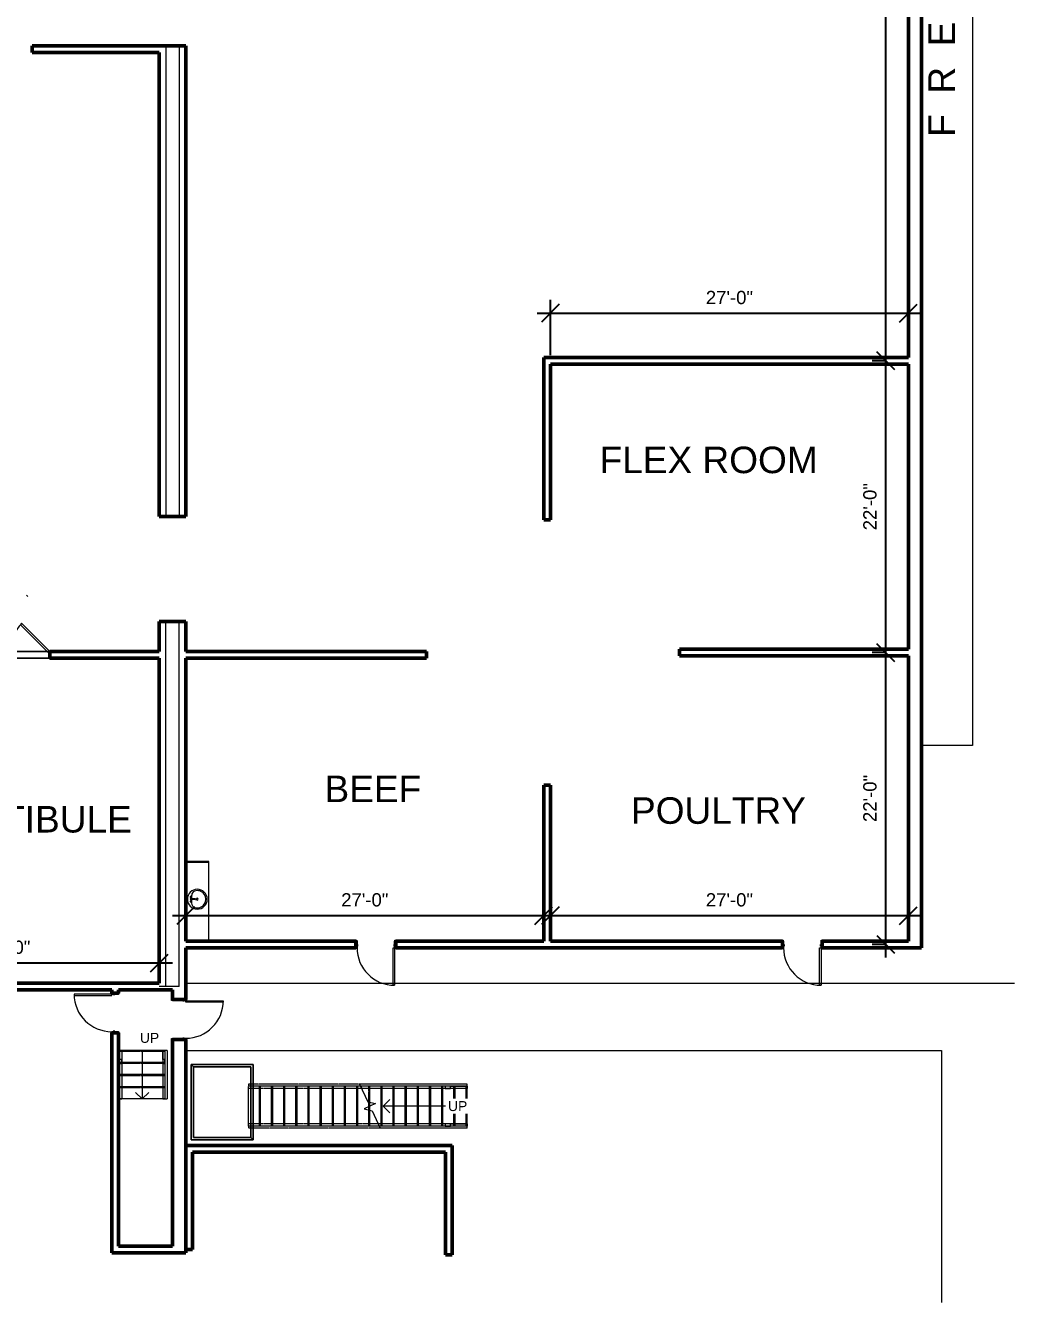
# Model space of a CAD drawing. Header units: inches. Extents: x 1913 to 17425, y -6710 to 1064.
# Drawn here: x 16530 to 17425, y -6682 to -5527 of the extents above; entities that cross this region are included whole.
import ezdxf

# ---------------------------------------------------------------- set-up
doc = ezdxf.new("R2010")
doc.units = ezdxf.units.IN
doc.header["$MEASUREMENT"] = 0
doc.linetypes.add('Overhead 1_16_', pattern=[0.101562, 0.0625, -0.039062])
for name, color, linetype, lineweight in [('A-ANNO-DIMS', 211, 'Continuous', 9), ('A-DETL-MBND', 5, 'Continuous', 9), ('A-DOOR', 31, 'Continuous', 13), ('A-DOOR-FRAM', 31, 'Continuous', 20), ('A-FLOR-HRAL', 11, 'Continuous', 9), ('A-WALL', 113, 'Continuous', 13), ('G-ANNO-TEXT', 231, 'Continuous', 9), ('P-SANR-FIXT', 6, 'Continuous', 9), ('Q-CASE', 31, 'Continuous', 9), ('S-STRS', 31, 'Continuous', 9), ('S-STRS-ANNO', 31, 'Continuous', 9), ('S-STRS-IDEN', 31, 'Continuous', 9), ('S-STRS-MBND', 31, 'Overhead 1_16_', 9)]:
    doc.layers.add(name, color=color, linetype=linetype, lineweight=lineweight)
doc.styles.add('Arial', font='arial.ttf', dxfattribs={"height": 12})
doc.styles.add('Arial_2', font='arial.ttf', dxfattribs={"height": 32})
doc.dimstyles.new('Linear_-_3_32__Arial', dxfattribs={"dimscale": 12, "dimtxt": 12.243113, "dimasz": 1.333333, "dimexe": 1, "dimexo": 0.666667, "dimgap": 0.666667, "dimtad": 1, "dimdec": 5, "dimrnd": 0.03125, "dimzin": 1, "dimdsep": 46, "dimlunit": 4, "dimtxsty": 'Arial', "dimblk1": 'OBLIQUE', "dimblk2": 'OBLIQUE', "dimsah": 1, "dimcen": 0.09, "dimdle": 1, "dimazin": 0, "dimtfac": 1, "dimtdec": 4, "dimtix": 1, "dimtmove": 0, "dimatfit": 3, "dimfxl": 1, "dimtvp": 1, "dimtfill": 1, "dimfrac": 2, "dimtolj": 1, "dimtzin": 0, "dimarcsym": 2})

# ---------------------------------------------------------------- blocks, each defined once
blk = doc.blocks.new('Top Rail Type - Top Rail_Internal_-385713-Level 2')
at = {"layer": 'A-FLOR-HRAL'}
for p, q in [((3879.7, -193.1), (3874.9, -193.1)), ((3874.9, -193.1), (3874.9, -195.1)), ((3874.9, -195.1), (3879.7, -195.1)), ((3879.7, -195.1), (3879.7, -193.1)), ((3879.7, -193.1), (3894.8, -193.1)), ((3894.8, -195.1), (3879.7, -195.1)), ((3894.8, -193.1), (3894.8, -193.1)), ((3894.8, -193.1), (3894.8, -195.1)), ((3894.8, -195.1), (3894.8, -195.1))]:
    blk.add_line(p, q, dxfattribs=at)
blk = doc.blocks.new('Top Rail Type - Top Rail_Internal_-V8-Level 2')
at = {"layer": 'A-FLOR-HRAL', "linetype": 'Overhead 1_16_'}
for p, q in [((3696.8, -195.1), (3696.8, -193.1)), ((3798.4, -193.1), (3696.8, -193.1)), ((3799.3, -195.1), (3696.8, -195.1))]:
    blk.add_line(p, q, dxfattribs=at)
at = {"layer": 'A-FLOR-HRAL'}
for p, q in [((3798.4, -193.1), (3799.3, -195.1)), ((3894.8, -193.1), (3798.4, -193.1)), ((3894.8, -195.1), (3799.3, -195.1)), ((3894.8, -195.1), (3894.8, -193.1))]:
    blk.add_line(p, q, dxfattribs=at)
blk = doc.blocks.new('Top Rail Type - Top Rail_Internal_-385724-Level 2')
at = {"layer": 'A-FLOR-HRAL'}
for p, q in [((3879.7, -227.1), (3874.9, -227.1)), ((3874.9, -227.1), (3874.9, -229.1)), ((3874.9, -229.1), (3879.7, -229.1)), ((3879.7, -229.1), (3879.7, -227.1)), ((3879.7, -227.1), (3894.8, -227.1)), ((3894.8, -229.1), (3879.7, -229.1)), ((3894.8, -227.1), (3894.8, -227.1)), ((3894.8, -227.1), (3894.8, -229.1)), ((3894.8, -229.1), (3894.8, -229.1))]:
    blk.add_line(p, q, dxfattribs=at)
blk = doc.blocks.new('Top Rail Type - Top Rail_Internal_-V9-Level 2')
at = {"layer": 'A-FLOR-HRAL', "linetype": 'Overhead 1_16_'}
for p, q in [((3696.8, -229.1), (3696.8, -227.1)), ((3814.3, -227.1), (3696.8, -227.1)), ((3815.2, -229.1), (3696.8, -229.1))]:
    blk.add_line(p, q, dxfattribs=at)
at = {"layer": 'A-FLOR-HRAL'}
for p, q in [((3814.3, -227.1), (3815.2, -229.1)), ((3894.8, -227.1), (3814.3, -227.1)), ((3894.8, -229.1), (3815.2, -229.1)), ((3894.8, -229.1), (3894.8, -227.1))]:
    blk.add_line(p, q, dxfattribs=at)
blk = doc.blocks.new('Top Rail Type - Top Rail_Internal_-385777-Level 2')
at = {"layer": 'A-FLOR-HRAL'}
for p, q in [((3580.1, -160.6), (3580.1, -160.6)), ((3580.1, -160.6), (3582.1, -160.6)), ((3580.1, -168.8), (3580.1, -160.6)), ((3582.1, -160.6), (3582.1, -160.6)), ((3582.1, -160.6), (3582.1, -168.8)), ((3582.1, -168.8), (3580.1, -168.8)), ((3580.1, -168.8), (3580.1, -172.6)), ((3580.1, -172.6), (3582.1, -172.6)), ((3582.1, -172.6), (3582.1, -168.8))]:
    blk.add_line(p, q, dxfattribs=at)
blk = doc.blocks.new('Top Rail Type - Top Rail_Internal_-V10-Level 2')
at = {"layer": 'A-FLOR-HRAL'}
for p, q in [((3582.1, -160.6), (3580.1, -160.6)), ((3580.1, -160.6), (3580.1, -204.6)), ((3582.1, -160.6), (3582.1, -204.6)), ((3582.1, -204.6), (3580.1, -204.6))]:
    blk.add_line(p, q, dxfattribs=at)
blk = doc.blocks.new('Top Rail Type - Top Rail_Internal_-385788-Level 2')
at = {"layer": 'A-FLOR-HRAL'}
for p, q in [((3619.2, -160.6), (3619.2, -160.6)), ((3619.2, -160.6), (3621.2, -160.6)), ((3619.2, -168.8), (3619.2, -160.6)), ((3621.2, -160.6), (3621.2, -160.6)), ((3621.2, -160.6), (3621.2, -168.8)), ((3621.2, -168.8), (3619.2, -168.8)), ((3619.2, -168.8), (3619.2, -172.6)), ((3619.2, -172.6), (3621.2, -172.6)), ((3621.2, -172.6), (3621.2, -168.8))]:
    blk.add_line(p, q, dxfattribs=at)
blk = doc.blocks.new('Top Rail Type - Top Rail_Internal_-V11-Level 2')
at = {"layer": 'A-FLOR-HRAL'}
for p, q in [((3621.2, -160.6), (3619.2, -160.6)), ((3619.2, -160.6), (3619.2, -204.6)), ((3621.2, -160.6), (3621.2, -204.6)), ((3621.2, -204.6), (3619.2, -204.6))]:
    blk.add_line(p, q, dxfattribs=at)
blk = doc.blocks.new('Door-Interior-Single-1_Panel-Wood - 34_ x 80_-379553-Level 2')
at = {"layer": 'A-DOOR', "lineweight": 20}
for p, q in [((17, 36.9), (15.6, 36.9)), ((15.6, 36.9), (15.6, 2.9)), ((17, 2.9), (17, 36.9)), ((15.6, 2.9), (17, 2.9))]:
    blk.add_line(p, q, dxfattribs=at)
at = {"layer": 'A-DOOR', "lineweight": 9}
for p, q in [((-17.3, 3.6), (-19.8, 3.6)), ((-19.8, 3.6), (-19.8, 2.9)), ((-19.8, 2.9), (-17.3, 2.9)), ((-17.3, 2.9), (-17.3, 3.6)), ((19.7, 3.6), (17.2, 3.6)), ((17.2, 3.6), (17.2, 2.9)), ((17.2, 2.9), (19.7, 2.9)), ((19.7, 2.9), (19.7, 3.6)), ((-17.3, -3.1), (-19.8, -3.1)), ((-19.8, -3.1), (-19.8, -3.9)), ((-19.8, -3.9), (-17.3, -3.9)), ((-17.3, -3.9), (-17.3, -3.1)), ((19.7, -3.1), (17.2, -3.1)), ((17.2, -3.1), (17.2, -3.9)), ((17.2, -3.9), (19.7, -3.9)), ((19.7, -3.9), (19.7, -3.1))]:
    blk.add_line(p, q, dxfattribs=at)
blk.add_arc((17, 2.9), 34, 90, 180, dxfattribs=at)
at = {"layer": 'A-DOOR-FRAM'}
for p, q in [((-17, 2.9), (-18, 2.9)), ((-18, 2.9), (-18, -3.1)), ((-17, 1.5), (-17, 2.9)), ((-16.5, 1.5), (-17, 1.5)), ((-17, -3.1), (-17, 0.1)), ((-17, 0.1), (-16.5, 0.1)), ((-16.5, 0.1), (-16.5, 1.5)), ((17, 1.5), (16.5, 1.5)), ((16.5, 1.5), (16.5, 0.1)), ((16.5, 0.1), (17, 0.1)), ((17, 2.9), (17, 1.5)), ((18, 2.9), (17, 2.9)), ((17, 0.1), (17, -3.1)), ((18, -3.1), (18, 2.9)), ((-18, -3.1), (-17, -3.1)), ((17, -3.1), (18, -3.1))]:
    blk.add_line(p, q, dxfattribs=at)
blk = doc.blocks.new('Top Rail Type - Top Rail_Internal_-385850-Level 2')
at = {"layer": 'A-FLOR-HRAL'}
for p, q in [((3645.1, -241.4), (3645.1, -173.4)), ((3645.1, -173.4), (3645.1, -173.4)), ((3645.1, -173.4), (3645.1, -241.4)), ((3645.1, -173.4), (3701.1, -173.4)), ((3701.1, -173.4), (3645.1, -173.4)), ((3647.1, -175.4), (3647.1, -239.4)), ((3647.1, -175.4), (3647.1, -175.4)), ((3647.1, -175.4), (3647.1, -239.4)), ((3699.1, -175.4), (3647.1, -175.4)), ((3699.1, -175.4), (3647.1, -175.4)), ((3699.1, -175.4), (3699.1, -175.4)), ((3699.1, -239.4), (3699.1, -175.4)), ((3699.1, -239.4), (3699.1, -175.4)), ((3701.1, -173.4), (3701.1, -173.4)), ((3701.1, -173.4), (3701.1, -241.4)), ((3701.1, -241.4), (3701.1, -173.4)), ((3701.1, -241.4), (3645.1, -241.4)), ((3645.1, -241.4), (3645.1, -241.4)), ((3645.1, -241.4), (3701.1, -241.4)), ((3647.1, -239.4), (3699.1, -239.4)), ((3647.1, -239.4), (3647.1, -239.4)), ((3647.1, -239.4), (3699.1, -239.4)), ((3701.1, -241.4), (3699.1, -239.4)), ((3699.1, -239.4), (3699.1, -239.4)), ((3699.1, -239.4), (3701.1, -241.4)), ((3701.1, -241.4), (3699.1, -239.4)), ((3699.1, -239.4), (3699.1, -239.4)), ((3699.1, -239.4), (3701.1, -241.4)), ((3701.1, -241.4), (3701.1, -241.4)), ((3701.1, -241.4), (3701.1, -241.4))]:
    blk.add_line(p, q, dxfattribs=at)
blk = doc.blocks.new('Top Rail Type - Top Rail_Internal_-V12-Level 2')
at = {"layer": 'A-FLOR-HRAL'}
for p, q in [((3645.1, -173.4), (3647.1, -175.4)), ((3645.1, -173.4), (3647.1, -175.4)), ((3645.1, -173.4), (3701.1, -173.4)), ((3645.1, -241.4), (3645.1, -173.4)), ((3647.1, -175.4), (3699.1, -175.4)), ((3647.1, -239.4), (3647.1, -175.4)), ((3699.1, -175.4), (3699.1, -239.4)), ((3701.1, -173.4), (3701.1, -241.4)), ((3701.1, -241.4), (3645.1, -241.4)), ((3699.1, -239.4), (3647.1, -239.4))]:
    blk.add_line(p, q, dxfattribs=at)
blk = doc.blocks.new('Door-Interior-Single-1_Panel-Wood - 34_ x 80_-380071-Level 2')
at = {"layer": 'A-DOOR', "lineweight": 9}
for p, q in [((-19.75, 6.875), (-17.25, 6.875)), ((-19.75, 6.125), (-19.75, 6.875)), ((-17.25, 6.125), (-19.75, 6.125)), ((-17.25, 6.875), (-17.25, 6.125)), ((17.25, 6.875), (19.75, 6.875)), ((17.25, 6.125), (17.25, 6.875)), ((19.75, 6.125), (17.25, 6.125)), ((19.75, 6.875), (19.75, 6.125)), ((-19.75, -5.875), (-17.25, -5.875)), ((-19.75, -6.625), (-19.75, -5.875)), ((-17.25, -6.625), (-19.75, -6.625)), ((-17.25, -5.875), (-17.25, -6.625)), ((17.25, -5.875), (19.75, -5.875)), ((17.25, -6.625), (17.25, -5.875)), ((19.75, -6.625), (17.25, -6.625)), ((19.75, -5.875), (19.75, -6.625))]:
    blk.add_line(p, q, dxfattribs=at)
at = {"layer": 'A-DOOR', "lineweight": 20}
for p, q in [((15.625, -5.875), (17, -5.875)), ((15.625, -39.875), (15.625, -5.875)), ((17, -5.875), (17, -39.875)), ((17, -39.875), (15.625, -39.875))]:
    blk.add_line(p, q, dxfattribs=at)
at = {"layer": 'A-DOOR', "lineweight": 9}
blk.add_arc((17, -5.875), 34, 180, 270, dxfattribs=at)
at = {"layer": 'A-DOOR-FRAM'}
for p, q in [((-18, 6.125), (-17, 6.125)), ((-18, -5.875), (-18, 6.125)), ((-17, 6.125), (-17, -3.125)), ((17, 6.125), (18, 6.125)), ((17, -3.125), (17, 6.125)), ((18, 6.125), (18, -5.875)), ((-17, -5.875), (-18, -5.875)), ((-17, -3.125), (-16.5, -3.125)), ((-17, -4.5), (-17, -5.875)), ((-16.5, -4.5), (-17, -4.5)), ((-16.5, -3.125), (-16.5, -4.5)), ((16.5, -3.125), (17, -3.125)), ((16.5, -4.5), (16.5, -3.125)), ((17, -4.5), (16.5, -4.5)), ((17, -5.875), (17, -4.5)), ((18, -5.875), (17, -5.875))]:
    blk.add_line(p, q, dxfattribs=at)
blk = doc.blocks.new('Door-Interior-Single-1_Panel-Wood - 34_ x 80_-379768-Level 2')
at = {"layer": 'A-DOOR', "lineweight": 9}
for p, q in [((-19.8, 3.9), (-17.3, 3.9)), ((-19.8, 3.1), (-19.8, 3.9)), ((-17.3, 3.1), (-19.8, 3.1)), ((-17.3, 3.9), (-17.3, 3.1)), ((17.2, 3.9), (19.7, 3.9)), ((17.2, 3.1), (17.2, 3.9)), ((19.7, 3.1), (17.2, 3.1)), ((19.7, 3.9), (19.7, 3.1)), ((-19.8, -2.9), (-17.3, -2.9)), ((-19.8, -3.6), (-19.8, -2.9)), ((-17.3, -3.6), (-19.8, -3.6)), ((-17.3, -2.9), (-17.3, -3.6)), ((17.2, -2.9), (19.7, -2.9)), ((17.2, -3.6), (17.2, -2.9)), ((19.7, -3.6), (17.2, -3.6)), ((19.7, -2.9), (19.7, -3.6))]:
    blk.add_line(p, q, dxfattribs=at)
at = {"layer": 'A-DOOR', "lineweight": 20}
for p, q in [((15.6, -2.9), (17, -2.9)), ((15.6, -36.9), (15.6, -2.9)), ((17, -2.9), (17, -36.9)), ((17, -36.9), (15.6, -36.9))]:
    blk.add_line(p, q, dxfattribs=at)
at = {"layer": 'A-DOOR', "lineweight": 9}
blk.add_arc((17, -2.9), 34, 180, 270, dxfattribs=at)
at = {"layer": 'A-DOOR-FRAM'}
for p, q in [((-18, 3.1), (-17, 3.1)), ((-18, -2.9), (-18, 3.1)), ((-17, 3.1), (-17, -0.1)), ((17, 3.1), (18, 3.1)), ((17, -0.1), (17, 3.1)), ((18, 3.1), (18, -2.9)), ((-17, -2.9), (-18, -2.9)), ((-17, -0.1), (-16.5, -0.1)), ((-17, -1.5), (-17, -2.9)), ((-16.5, -1.5), (-17, -1.5)), ((-16.5, -0.1), (-16.5, -1.5)), ((16.5, -0.1), (17, -0.1)), ((16.5, -1.5), (16.5, -0.1)), ((17, -1.5), (16.5, -1.5)), ((17, -2.9), (17, -1.5)), ((18, -2.9), (17, -2.9))]:
    blk.add_line(p, q, dxfattribs=at)
blk = doc.blocks.new('TR_Countertop_w_sink_4838 - 21_ Deep-383520-Level 2')
at = {"layer": 'Q-CASE'}
for p, q in [((28.1, 33), (-43.9, 33)), ((-43.9, 33), (-43.9, 12)), ((-43.2, 12.7), (-43.2, 33)), ((27.3, 12.7), (27.3, 33)), ((28.1, 12), (28.1, 33)), ((-43.9, 12.7), (28.1, 12.7)), ((-43.9, 12), (28.1, 12))]:
    blk.add_line(p, q, dxfattribs=at)
blk = doc.blocks.new('Sink-Round-Variable - 7_ Deep-383480-Level 2')
at = {"layer": 'P-SANR-FIXT'}
for p, q in [((3.4, 8.6), (0.3, 8.6)), ((3.4, 5.4), (3.4, 9.4)), ((4.2, 5.4), (4.2, 9.4)), ((4.2, 8.4), (7.4, 8.4))]:
    blk.add_line(p, q, dxfattribs=at)
for centre, radius, start, end in [((3.8, 3.4), 9, 90, 270), ((3.8, 3.4), 9, 270, 90), ((3.8, 3.4), 7.75, 161.8687, 20.0296), ((0.3, 4.6), 4, 90, 163.1077), ((1.8, 9.4), 0.5, 360, 180), ((1.8, 9.4), 0.5, 180, 0), ((3.8, 3.4), 0.875, 90, 270), ((3.8, 9.4), 0.375, 0, 180), ((3.8, 5.4), 0.375, 180, 360), ((3.8, 3.4), 0.875, 270, 90), ((5.8, 9.4), 0.5, 360, 180), ((5.8, 9.4), 0.5, 180, 360), ((7.4, 4.4), 4, 24.4314, 90)]:
    blk.add_arc(centre, radius, start, end, dxfattribs=at)
blk = doc.blocks.new('Double_8_lite_patio_door_5282 - 36x2_ x 80_ w_transom_-388733-Level 2')
at = {"layer": 'A-DOOR', "lineweight": 9}
h = blk.add_hatch(dxfattribs=at)
h.set_pattern_fill('FP_2', color=256, style=0, pattern_type=2)
h.set_pattern_definition([(45, (-3484.088, -197.312), (-8.012227, 8.012227), []), (135, (-3484.088, -197.312), (-8.012227, -8.012227), [])])
h.paths.add_polyline_path([(35, -3.8), (33, -3.8), (33, -3), (35, -3)], flags=0)
h.paths.add_polyline_path([(-39, -3.8), (-41, -3.8), (-41, -3), (-39, -3)], flags=0)
at = {"layer": 'A-DOOR'}
for p, q in [((13.1, 52.7), (11.8, 54)), ((-42.5, 4), (-39, 4)), ((-42.5, 3), (-42.5, 4)), ((-42.5, 4), (-42.5, 3)), ((-39, 4), (-42.5, 4)), ((-42.5, 4), (-42.5, 4)), ((-39, 3), (-42.5, 3)), ((-42.5, 3), (-39, 3)), ((-42.5, 3), (-42.5, 3)), ((-39, 4), (-39, 3)), ((-39, 3), (-39, 4)), ((-39, 4), (-39, 4)), ((-39, -3), (-39, 3)), ((-39, 3), (33, 3)), ((33, 3), (-39, 3)), ((-39, 3), (-39, -3)), ((-39, 3), (-39, 3)), ((-39, 3), (-39, 3)), ((33, 4), (36.5, 4)), ((33, 3), (33, 4)), ((33, 4), (33, 3)), ((36.5, 4), (33, 4)), ((33, 4), (33, 4)), ((33, 3), (33, -3)), ((33, -3), (33, 3)), ((33, 3), (33, 3)), ((36.5, 3), (33, 3)), ((33, 3), (36.5, 3)), ((33, 3), (33, 3)), ((36.5, 4), (36.5, 3)), ((36.5, 3), (36.5, 4)), ((36.5, 4), (36.5, 4)), ((36.5, 3), (36.5, 3)), ((-41, -3), (-39, -3)), ((-41, -3.8), (-41, -3)), ((-41, -3), (-41, -3.8)), ((-39, -3), (-41, -3)), ((-41, -3), (-41, -3)), ((-39, -3.8), (-41, -3.8)), ((-41, -3.8), (-39, -3.8)), ((-41, -3.8), (-41, -3.8)), ((33, -3), (-39, -3)), ((-39, -3), (33, -3)), ((-39, -3), (-39, -3)), ((-39, -3), (-39, -3.8)), ((-39, -3.8), (-39, -3)), ((-39, -3), (-39, -3)), ((-39, -3.8), (-39, -3.8)), ((33, -3), (33, -3)), ((33, -3), (35, -3)), ((33, -3.8), (33, -3)), ((33, -3), (33, -3)), ((33, -3), (33, -3.8)), ((35, -3), (33, -3)), ((35, -3.8), (33, -3.8)), ((33, -3.8), (35, -3.8)), ((33, -3.8), (33, -3.8)), ((35, -3), (35, -3.8)), ((35, -3), (35, -3)), ((35, -3.8), (35, -3)), ((35, -3.8), (35, -3.8))]:
    blk.add_line(p, q, dxfattribs=at)
at = {"layer": 'A-DOOR', "lineweight": 20}
for p, q in [((-39, 3), (-13.5, 28.5)), ((-12.3, 27.2), (-37.8, 1.8)), ((-13.5, 28.5), (-12.3, 27.2)), ((7.5, 28.5), (6.3, 27.2)), ((6.3, 27.2), (31.8, 1.8)), ((33, 3), (7.5, 28.5)), ((-37.8, 1.8), (-39, 3)), ((31.8, 1.8), (33, 3))]:
    blk.add_line(p, q, dxfattribs=at)
for centre, start, end in [((-39, 3), 0, 45), ((33, 3), 135, 180)]:
    blk.add_arc(centre, 36, start, end, dxfattribs=at)
at = {"layer": 'A-DOOR-FRAM'}
blk.add_line((36.5, -3), (33, -3), dxfattribs=at)
blk = doc.blocks.new('_Oblique')
at = {"color": 0, "linetype": 'ByBlock', "lineweight": -2}
blk.add_line((-0.5, -0.5), (0.5, 0.5), dxfattribs=at)
blk = doc.blocks.new('*D559')
at = {"layer": 'A-ANNO-DIMS', "color": 0, "lineweight": -2, "transparency": 16777216}
for p, q in [((16662.6, -6332.1), (17010.6, -6332.1)), ((16674.6, -6331.6), (16674.6, -6344.1)), ((16998.6, -6331.6), (16998.6, -6344.1))]:
    blk.add_line(p, q, dxfattribs=at)
at = {"layer": 'Defpoints', "color": 0, "lineweight": 0, "transparency": 16777216}
for p in [(16674.6, -6323.6), (16998.6, -6323.6), (16998.6, -6332.1)]:
    blk.add_point(p, dxfattribs=at)
at = {"layer": 'A-ANNO-DIMS', "color": 0, "lineweight": -2, "transparency": 16777216, "xscale": 16, "yscale": 16, "zscale": 16, "rotation": 180}
blk.add_blockref('_Oblique', (16674.6, -6332.1), dxfattribs=at)
at = {"layer": 'A-ANNO-DIMS', "color": 0, "lineweight": -2, "transparency": 16777216, "xscale": 16, "yscale": 16, "zscale": 16}
blk.add_blockref('_Oblique', (16998.6, -6332.1), dxfattribs=at)
at = {"layer": 'A-ANNO-DIMS', "color": 3, "lineweight": 0, "transparency": 16777216, "insert": (16836.6, -6318), "char_height": 12, "width": 77.979, "attachment_point": 5, "style": 'Arial'}
blk.add_mtext('\\A1;27\'-0"', dxfattribs=at)
blk = doc.blocks.new('*D560')
at = {"layer": 'A-ANNO-DIMS', "color": 0, "lineweight": -2, "transparency": 16777216}
for p, q in [((16992.6, -6332.1), (17340.6, -6332.1)), ((17004.6, -6331.6), (17004.6, -6344.1)), ((17328.6, -6331.6), (17328.6, -6344.1))]:
    blk.add_line(p, q, dxfattribs=at)
at = {"layer": 'Defpoints', "color": 0, "lineweight": 0, "transparency": 16777216}
for p in [(17004.6, -6323.6), (17328.6, -6323.6), (17328.6, -6332.1)]:
    blk.add_point(p, dxfattribs=at)
at = {"layer": 'A-ANNO-DIMS', "color": 0, "lineweight": -2, "transparency": 16777216, "xscale": 16, "yscale": 16, "zscale": 16, "rotation": 180}
blk.add_blockref('_Oblique', (17004.6, -6332.1), dxfattribs=at)
at = {"layer": 'A-ANNO-DIMS', "color": 0, "lineweight": -2, "transparency": 16777216, "xscale": 16, "yscale": 16, "zscale": 16}
blk.add_blockref('_Oblique', (17328.6, -6332.1), dxfattribs=at)
at = {"layer": 'A-ANNO-DIMS', "color": 3, "lineweight": 0, "transparency": 16777216, "insert": (17166.6, -6318), "char_height": 12, "width": 77.979, "attachment_point": 5, "style": 'Arial'}
blk.add_mtext('\\A1;27\'-0"', dxfattribs=at)
blk = doc.blocks.new('*D561')
at = {"layer": 'A-ANNO-DIMS', "color": 0, "lineweight": -2, "transparency": 16777216}
for p, q in [((17307.9, -6082.2), (17307.9, -6370.2)), ((17308.4, -6094.2), (17295.9, -6094.2)), ((17308.4, -6358.2), (17295.9, -6358.2))]:
    blk.add_line(p, q, dxfattribs=at)
at = {"layer": 'Defpoints', "color": 0, "lineweight": 0, "transparency": 16777216}
for p in [(17316.4, -6094.2), (17307.9, -6358.2), (17316.4, -6358.2)]:
    blk.add_point(p, dxfattribs=at)
at = {"layer": 'A-ANNO-DIMS', "color": 0, "lineweight": -2, "transparency": 16777216, "xscale": 16, "yscale": 16, "zscale": 16}
for p, rotation in [((17307.9, -6094.2), 90), ((17307.9, -6358.2), 270)]:
    blk.add_blockref('_Oblique', p, dxfattribs=dict(at, rotation=rotation))
at = {"layer": 'A-ANNO-DIMS', "color": 3, "lineweight": 0, "transparency": 16777216, "insert": (17293.8, -6226.2), "char_height": 12, "width": 77.979, "attachment_point": 5, "rotation": 90, "style": 'Arial'}
blk.add_mtext('\\A1;22\'-0"', dxfattribs=at)
blk = doc.blocks.new('*D563')
at = {"layer": 'A-ANNO-DIMS', "color": 0, "lineweight": -2, "transparency": 16777216}
for p, q in [((16374.6, -6365.3), (16374.6, -6387)), ((16362.6, -6375), (16662.6, -6375)), ((16650.6, -6374.6), (16650.6, -6387))]:
    blk.add_line(p, q, dxfattribs=at)
at = {"layer": 'Defpoints', "color": 0, "lineweight": 0, "transparency": 16777216}
for p in [(16374.6, -6357.3), (16650.6, -6366.6), (16650.6, -6375)]:
    blk.add_point(p, dxfattribs=at)
at = {"layer": 'A-ANNO-DIMS', "color": 0, "lineweight": -2, "transparency": 16777216, "xscale": 16, "yscale": 16, "zscale": 16, "rotation": 180}
blk.add_blockref('_Oblique', (16374.6, -6375), dxfattribs=at)
at = {"layer": 'A-ANNO-DIMS', "color": 0, "lineweight": -2, "transparency": 16777216, "xscale": 16, "yscale": 16, "zscale": 16}
blk.add_blockref('_Oblique', (16650.6, -6375), dxfattribs=at)
at = {"layer": 'A-ANNO-DIMS', "color": 3, "lineweight": 0, "transparency": 16777216, "insert": (16512.6, -6360.9), "char_height": 12, "width": 77.979, "attachment_point": 5, "style": 'Arial'}
blk.add_mtext('\\A1;23\'-0"', dxfattribs=at)
blk = doc.blocks.new('*D564')
at = {"layer": 'A-ANNO-DIMS', "color": 0, "lineweight": -2, "transparency": 16777216}
for p, q in [((17307.9, -5002.2), (17307.9, -5842.2)), ((17308.4, -5014.2), (17295.9, -5014.2)), ((17308.4, -5830.2), (17295.9, -5830.2))]:
    blk.add_line(p, q, dxfattribs=at)
at = {"layer": 'Defpoints', "color": 0, "lineweight": 0, "transparency": 16777216}
for p in [(17316.4, -5014.2), (17307.9, -5830.2), (17316.4, -5830.2)]:
    blk.add_point(p, dxfattribs=at)
at = {"layer": 'A-ANNO-DIMS', "color": 0, "lineweight": -2, "transparency": 16777216, "xscale": 16, "yscale": 16, "zscale": 16}
for p, rotation in [((17307.9, -5014.2), 90), ((17307.9, -5830.2), 270)]:
    blk.add_blockref('_Oblique', p, dxfattribs=dict(at, rotation=rotation))
at = {"layer": 'A-ANNO-DIMS', "color": 3, "lineweight": 0, "transparency": 16777216, "insert": (17293.8, -5422.2), "char_height": 12, "width": 77.979, "attachment_point": 5, "rotation": 90, "style": 'Arial'}
blk.add_mtext('\\A1;68\'-0"', dxfattribs=at)
blk = doc.blocks.new('*D568')
at = {"layer": 'A-ANNO-DIMS', "color": 0, "lineweight": -2, "transparency": 16777216}
for p, q in [((17307.9, -5818.2), (17307.9, -6106.2)), ((17308.4, -5830.2), (17295.9, -5830.2)), ((17308.4, -6094.2), (17295.9, -6094.2))]:
    blk.add_line(p, q, dxfattribs=at)
at = {"layer": 'Defpoints', "color": 0, "lineweight": 0, "transparency": 16777216}
for p in [(17316.4, -5830.2), (17307.9, -6094.2), (17316.4, -6094.2)]:
    blk.add_point(p, dxfattribs=at)
at = {"layer": 'A-ANNO-DIMS', "color": 0, "lineweight": -2, "transparency": 16777216, "xscale": 16, "yscale": 16, "zscale": 16}
for p, rotation in [((17307.9, -5830.2), 90), ((17307.9, -6094.2), 270)]:
    blk.add_blockref('_Oblique', p, dxfattribs=dict(at, rotation=rotation))
at = {"layer": 'A-ANNO-DIMS', "color": 3, "lineweight": 0, "transparency": 16777216, "insert": (17293.8, -5962.2), "char_height": 12, "width": 77.979, "attachment_point": 5, "rotation": 90, "style": 'Arial'}
blk.add_mtext('\\A1;22\'-0"', dxfattribs=at)
blk = doc.blocks.new('*D572')
at = {"layer": 'A-ANNO-DIMS', "color": 0, "lineweight": -2, "transparency": 16777216}
for p, q in [((17004.6, -5825.2), (17004.6, -5775.1)), ((16992.6, -5787.1), (17340.6, -5787.1)), ((17328.6, -5786.7), (17328.6, -5799.1))]:
    blk.add_line(p, q, dxfattribs=at)
at = {"layer": 'Defpoints', "color": 0, "lineweight": 0, "transparency": 16777216}
for p in [(17328.6, -5778.7), (17328.6, -5787.1), (17004.6, -5833.2)]:
    blk.add_point(p, dxfattribs=at)
at = {"layer": 'A-ANNO-DIMS', "color": 0, "lineweight": -2, "transparency": 16777216, "xscale": 16, "yscale": 16, "zscale": 16, "rotation": 180}
blk.add_blockref('_Oblique', (17004.6, -5787.1), dxfattribs=at)
at = {"layer": 'A-ANNO-DIMS', "color": 0, "lineweight": -2, "transparency": 16777216, "xscale": 16, "yscale": 16, "zscale": 16}
blk.add_blockref('_Oblique', (17328.6, -5787.1), dxfattribs=at)
at = {"layer": 'A-ANNO-DIMS', "color": 3, "lineweight": 0, "transparency": 16777216, "insert": (17166.6, -5773), "char_height": 12, "width": 77.979, "attachment_point": 5, "style": 'Arial'}
blk.add_mtext('\\A1;27\'-0"', dxfattribs=at)

msp = doc.modelspace()

# ---------------------------------------------------------------- linework, layer by layer
at = {"layer": 'A-DETL-MBND'}
for p, q in [((17386.562499, -5014.218751), (17386.562499, -6178.218751)), ((17386.562499, -6178.218751), (17340.562499, -6178.218751)), ((16674.562499, -6393.218751), (17424.562499, -6393.218751)), ((16674.562499, -6454.218751), (17358.562499, -6454.218751)), ((17358.562499, -6454.218751), (17358.562499, -6682.218751))]:
    msp.add_line(p, q, dxfattribs=at)
at = {"layer": 'A-WALL', "lineweight": 50}
for p, q in [((17328.562499, -5020.218751), (17328.562499, -5827.218751)), ((17340.562499, -6361.218751), (17340.562499, -5020.218751)), ((16674.562499, -5545.218751), (16535.562499, -5545.218751)), ((16535.562499, -5545.218751), (16535.562499, -5551.218751)), ((16674.562499, -5971.218751), (16674.562499, -5545.218751)), ((16535.562499, -5551.218751), (16650.562499, -5551.218751)), ((16650.562499, -5551.218751), (16650.562499, -5971.218751)), ((17328.562499, -5827.218751), (16998.562499, -5827.218751)), ((16998.562499, -5827.218751), (16998.562499, -5974.218751)), ((17004.562499, -5833.218751), (17328.562499, -5833.218751)), ((17004.562499, -5974.218751), (17004.562499, -5833.218751)), ((17328.562499, -5833.218751), (17328.562499, -6091.218751)), ((16650.562499, -5971.218751), (16674.562499, -5971.218751)), ((16998.562499, -5974.218751), (17004.562499, -5974.218751)), ((16650.562499, -6066.218751), (16650.562499, -6093.218751)), ((16674.562499, -6066.218751), (16650.562499, -6066.218751)), ((16674.562499, -6093.218751), (16674.562499, -6066.218751)), ((16650.562499, -6093.218751), (16551.562499, -6093.218751)), ((16551.562499, -6093.218751), (16551.562499, -6099.218751)), ((16551.562499, -6099.218751), (16650.562499, -6099.218751)), ((16650.562499, -6099.218751), (16650.562499, -6393.218751)), ((16892.562499, -6093.218751), (16674.562499, -6093.218751)), ((16674.562499, -6355.218751), (16674.562499, -6099.218751)), ((16674.562499, -6099.218751), (16892.562499, -6099.218751)), ((16892.562499, -6099.218751), (16892.562499, -6093.218751)), ((17328.562499, -6091.218751), (17121.562499, -6091.218751)), ((17121.562499, -6091.218751), (17121.562499, -6097.218751)), ((17121.562499, -6097.218751), (17328.562499, -6097.218751)), ((17328.562499, -6097.218751), (17328.562499, -6355.218751)), ((16998.562499, -6214.218751), (16998.562499, -6355.218751)), ((17004.562499, -6214.218751), (16998.562499, -6214.218751)), ((17004.562499, -6355.218751), (17004.562499, -6214.218751)), ((16828.562499, -6355.218751), (16674.562499, -6355.218751)), ((16674.562499, -6361.218751), (16828.562499, -6361.218751)), ((16674.562499, -6408.218751), (16674.562499, -6361.218751)), ((16828.562499, -6361.218751), (16828.562499, -6355.218751)), ((16998.562499, -6355.218751), (16864.562499, -6355.218751)), ((16864.562499, -6355.218751), (16864.562499, -6361.218751)), ((16864.562499, -6361.218751), (17214.562499, -6361.218751)), ((17214.562499, -6355.218751), (17004.562499, -6355.218751)), ((17214.562499, -6361.218751), (17214.562499, -6355.218751)), ((17328.562499, -6355.218751), (17250.562499, -6355.218751)), ((17250.562499, -6355.218751), (17250.562499, -6361.218751)), ((17250.562499, -6361.218751), (17340.562499, -6361.218751)), ((16650.562499, -6393.218751), (16380.562499, -6393.218751)), ((16489.562499, -6399.218751), (16607.562499, -6399.218751)), ((16607.562499, -6399.218751), (16607.562499, -6402.218751)), ((16613.562499, -6399.218751), (16662.562499, -6399.218751)), ((16613.562499, -6402.218751), (16613.562499, -6399.218751)), ((16662.562499, -6399.218751), (16662.562499, -6408.218751)), ((16607.562499, -6402.218751), (16613.562499, -6402.218751)), ((16662.562499, -6408.218751), (16674.562499, -6408.218751)), ((16607.562499, -6438.218751), (16607.562499, -6637.218751)), ((16613.562499, -6438.218751), (16607.562499, -6438.218751)), ((16613.562499, -6631.218751), (16613.562499, -6438.218751)), ((16674.562499, -6444.218751), (16662.562499, -6444.218751)), ((16662.562499, -6444.218751), (16662.562499, -6631.218751)), ((16674.562499, -6637.218751), (16674.562499, -6444.218751)), ((16915.562499, -6540.218751), (16674.562499, -6540.218751)), ((16680.562499, -6634.218751), (16680.562499, -6546.218751)), ((16680.562499, -6546.218751), (16909.562499, -6546.218751)), ((16909.562499, -6546.218751), (16909.562499, -6639.218751)), ((16915.562499, -6639.218751), (16915.562499, -6540.218751)), ((16662.562499, -6631.218751), (16613.562499, -6631.218751)), ((16607.562499, -6637.218751), (16674.562499, -6637.218751)), ((16674.562499, -6634.218751), (16680.562499, -6634.218751)), ((16909.562499, -6639.218751), (16915.562499, -6639.218751))]:
    msp.add_line(p, q, dxfattribs=at)
at = {"layer": 'A-WALL'}
for p, q in [((16656.562499, -5545.218751), (16656.562499, -5971.218751)), ((16668.562499, -5545.218751), (16668.562499, -5971.218751)), ((16656.562499, -6093.218751), (16656.562499, -6066.218751)), ((16668.562499, -6093.218751), (16668.562499, -6066.218751)), ((16656.562499, -6396.218751), (16656.562499, -6093.218751)), ((16668.562499, -6396.218751), (16668.562499, -6093.218751)), ((16668.562499, -6396.218751), (16650.562499, -6396.218751))]:
    msp.add_line(p, q, dxfattribs=at)
at = {"layer": 'S-STRS'}
for p, q in [((16614.562499, -6454.100886), (16612.562499, -6454.100886)), ((16612.562499, -6454.100886), (16612.562499, -6498.100886)), ((16614.562499, -6454.100886), (16614.562499, -6465.100886)), ((16655.657989, -6454.100886), (16614.562499, -6454.100886)), ((16657.657989, -6454.100886), (16655.657989, -6454.100886)), ((16655.657989, -6454.100886), (16655.657989, -6465.100886)), ((16657.657989, -6454.100886), (16657.657989, -6498.100886)), ((16614.562499, -6465.100886), (16614.562499, -6476.100886)), ((16655.657989, -6465.100886), (16614.562499, -6465.100886)), ((16655.657989, -6465.100886), (16655.657989, -6476.100886)), ((16614.562499, -6476.100886), (16614.562499, -6487.100886)), ((16655.657989, -6476.100886), (16614.562499, -6476.100886)), ((16655.657989, -6476.100886), (16655.657989, -6487.100886)), ((16614.562499, -6487.100886), (16614.562499, -6498.100886)), ((16655.657989, -6487.100886), (16614.562499, -6487.100886)), ((16655.657989, -6487.100886), (16655.657989, -6498.100886)), ((16929.277738, -6484.646712), (16831.951585, -6484.646712)), ((16841.277738, -6486.646712), (16832.8842, -6486.646712)), ((16852.277738, -6486.646712), (16841.277738, -6486.646712)), ((16841.277738, -6501.030519), (16841.277738, -6486.646712)), ((16863.277738, -6486.646712), (16852.277738, -6486.646712)), ((16852.277738, -6522.646712), (16852.277738, -6486.646712)), ((16874.277738, -6486.646712), (16863.277738, -6486.646712)), ((16863.277738, -6522.646712), (16863.277738, -6486.646712)), ((16885.277738, -6486.646712), (16874.277738, -6486.646712)), ((16874.277738, -6522.646712), (16874.277738, -6486.646712)), ((16896.277738, -6486.646712), (16885.277738, -6486.646712)), ((16885.277738, -6522.646712), (16885.277738, -6486.646712)), ((16907.277738, -6486.646712), (16896.277738, -6486.646712)), ((16896.277738, -6522.646712), (16896.277738, -6486.646712)), ((16918.277738, -6486.646712), (16907.277738, -6486.646712)), ((16907.277738, -6522.646712), (16907.277738, -6486.646712)), ((16929.277738, -6486.646712), (16918.277738, -6486.646712)), ((16918.277738, -6522.646712), (16918.277738, -6486.646712)), ((16929.277738, -6486.646712), (16929.277738, -6484.646712)), ((16929.277738, -6522.646712), (16929.277738, -6486.646712)), ((16612.562499, -6498.100886), (16614.562499, -6498.100886)), ((16655.657989, -6498.100886), (16614.562499, -6498.100886)), ((16655.657989, -6498.100886), (16657.657989, -6498.100886)), ((16841.277738, -6508.262906), (16841.277738, -6504.646712)), ((16852.277738, -6522.646712), (16849.671276, -6522.646712)), ((16929.277738, -6524.646712), (16850.603891, -6524.646712)), ((16863.277738, -6522.646712), (16852.277738, -6522.646712)), ((16874.277738, -6522.646712), (16863.277738, -6522.646712)), ((16885.277738, -6522.646712), (16874.277738, -6522.646712)), ((16896.277738, -6522.646712), (16885.277738, -6522.646712)), ((16907.277738, -6522.646712), (16896.277738, -6522.646712)), ((16918.277738, -6522.646712), (16907.277738, -6522.646712)), ((16929.277738, -6522.646712), (16918.277738, -6522.646712)), ((16929.277738, -6524.646712), (16929.277738, -6522.646712))]:
    msp.add_line(p, q, dxfattribs=at)
at = {"layer": 'S-STRS', "linetype": 'Overhead 1_16_'}
for p, q in [((16655.657989, -6455.100886), (16614.562499, -6455.100886)), ((16655.657989, -6466.100886), (16614.562499, -6466.100886)), ((16655.657989, -6477.100886), (16614.562499, -6477.100886)), ((16655.657989, -6488.100886), (16614.562499, -6488.100886)), ((16840.277738, -6500.787488), (16840.277738, -6486.646712)), ((16851.277738, -6522.646712), (16851.277738, -6486.646712)), ((16862.277738, -6522.646712), (16862.277738, -6486.646712)), ((16873.277738, -6522.646712), (16873.277738, -6486.646712)), ((16884.277738, -6522.646712), (16884.277738, -6486.646712)), ((16895.277738, -6522.646712), (16895.277738, -6486.646712)), ((16906.277738, -6522.646712), (16906.277738, -6486.646712)), ((16917.277738, -6522.646712), (16917.277738, -6486.646712)), ((16928.277738, -6522.646712), (16928.277738, -6486.646712)), ((16840.277738, -6508.019875), (16840.277738, -6505.11302))]:
    msp.add_line(p, q, dxfattribs=at)
at = {"layer": 'S-STRS-ANNO'}
for p, q in [((16635.110244, -6454.100886), (16635.110244, -6465.100886)), ((16635.110244, -6465.100886), (16635.110244, -6476.100886)), ((16635.110244, -6476.100886), (16635.110244, -6487.100886)), ((16635.110244, -6498.100886), (16629.110244, -6492.100886)), ((16635.110244, -6487.100886), (16635.110244, -6498.100886)), ((16635.110244, -6498.100886), (16641.110244, -6492.100886)), ((16853.277738, -6504.646712), (16859.277738, -6498.646712)), ((16863.277738, -6504.646712), (16853.277738, -6504.646712)), ((16853.277738, -6504.646712), (16859.277738, -6510.646712)), ((16874.277738, -6504.646712), (16863.277738, -6504.646712)), ((16885.277738, -6504.646712), (16874.277738, -6504.646712)), ((16896.277738, -6504.646712), (16885.277738, -6504.646712)), ((16907.277738, -6504.646712), (16896.277738, -6504.646712)), ((16918.277738, -6504.646712), (16907.277738, -6504.646712)), ((16929.277738, -6504.646712), (16918.277738, -6504.646712))]:
    msp.add_line(p, q, dxfattribs=at)
at = {"layer": 'S-STRS-MBND'}
for p, q in [((16731.277738, -6484.646712), (16731.277738, -6486.646712)), ((16831.951585, -6484.646712), (16731.277738, -6484.646712)), ((16832.8842, -6486.646712), (16731.277738, -6486.646712)), ((16731.277738, -6522.646712), (16731.277738, -6486.646712)), ((16741.277738, -6522.646712), (16741.277738, -6486.646712)), ((16742.277738, -6522.646712), (16742.277738, -6486.646712)), ((16752.277738, -6522.646712), (16752.277738, -6486.646712)), ((16753.277738, -6522.646712), (16753.277738, -6486.646712)), ((16763.277738, -6522.646712), (16763.277738, -6486.646712)), ((16764.277738, -6522.646712), (16764.277738, -6486.646712)), ((16774.277738, -6522.646712), (16774.277738, -6486.646712)), ((16775.277738, -6522.646712), (16775.277738, -6486.646712)), ((16785.277738, -6522.646712), (16785.277738, -6486.646712)), ((16786.277738, -6522.646712), (16786.277738, -6486.646712)), ((16796.277738, -6522.646712), (16796.277738, -6486.646712)), ((16797.277738, -6522.646712), (16797.277738, -6486.646712)), ((16807.277738, -6522.646712), (16807.277738, -6486.646712)), ((16808.277738, -6522.646712), (16808.277738, -6486.646712)), ((16818.277738, -6522.646712), (16818.277738, -6486.646712)), ((16819.277738, -6522.646712), (16819.277738, -6486.646712)), ((16829.277738, -6522.646712), (16829.277738, -6486.646712)), ((16830.277738, -6522.646712), (16830.277738, -6486.646712)), ((16840.277738, -6505.11302), (16840.277738, -6500.787488)), ((16841.277738, -6504.646712), (16841.277738, -6501.030519)), ((16840.277738, -6522.646712), (16840.277738, -6508.019875)), ((16841.277738, -6522.646712), (16841.277738, -6508.262906)), ((16731.277738, -6522.646712), (16731.277738, -6524.646712)), ((16849.671276, -6522.646712), (16731.277738, -6522.646712)), ((16850.603891, -6524.646712), (16731.277738, -6524.646712))]:
    msp.add_line(p, q, dxfattribs=at)
at = {"layer": 'S-STRS-MBND', "linetype": 'Continuous'}
for p, q in [((16831.951585, -6484.646712), (16839.375956, -6500.568327)), ((16846.37572, -6502.269484), (16836.179757, -6507.02394)), ((16839.375956, -6500.568327), (16846.37572, -6502.269484)), ((16836.179757, -6507.02394), (16843.17952, -6508.725097)), ((16843.17952, -6508.725097), (16850.603891, -6524.646712))]:
    msp.add_line(p, q, dxfattribs=at)

# ---------------------------------------------------------------- block references
at = {"layer": 'A-DOOR'}
for name, p in [('Double_8_lite_patio_door_5282 - 36x2_ x 80_ w_transom_-388733-Level 2', (16518.562499, -6096.218751)), ('Door-Interior-Single-1_Panel-Wood - 34_ x 80_-379768-Level 2', (16846.562499, -6358.343751)), ('Door-Interior-Single-1_Panel-Wood - 34_ x 80_-379768-Level 2', (17232.562499, -6358.343751))]:
    msp.add_blockref(name, p, dxfattribs=at)
at = {"layer": 'A-DOOR', "rotation": 89.9999999999999}
for name, p in [('Door-Interior-Single-1_Panel-Wood - 34_ x 80_-379553-Level 2', (16610.437499, -6420.218751)), ('Door-Interior-Single-1_Panel-Wood - 34_ x 80_-380071-Level 2', (16668.687499, -6426.218751))]:
    msp.add_blockref(name, p, dxfattribs=at)
at = {"layer": 'A-FLOR-HRAL'}
for name in ['Top Rail Type - Top Rail_Internal_-385777-Level 2', 'Top Rail Type - Top Rail_Internal_-V10-Level 2', 'Top Rail Type - Top Rail_Internal_-385788-Level 2', 'Top Rail Type - Top Rail_Internal_-V11-Level 2', 'Top Rail Type - Top Rail_Internal_-385850-Level 2', 'Top Rail Type - Top Rail_Internal_-V12-Level 2', 'Top Rail Type - Top Rail_Internal_-V8-Level 2', 'Top Rail Type - Top Rail_Internal_-385713-Level 2', 'Top Rail Type - Top Rail_Internal_-V9-Level 2', 'Top Rail Type - Top Rail_Internal_-385724-Level 2']:
    msp.add_blockref(name, (13034.474844, -6293.530787), dxfattribs=at)
at = {"layer": 'P-SANR-FIXT', "rotation": 89.9999999999999}
msp.add_blockref('Sink-Round-Variable - 7_ Deep-383480-Level 2', (16688.415559, -6321.158402), dxfattribs=at)
at = {"layer": 'Q-CASE', "rotation": 269.9999999999999}
msp.add_blockref('TR_Countertop_w_sink_4838 - 21_ Deep-383520-Level 2', (16662.562499, -6327.160101), dxfattribs=at)

# ---------------------------------------------------------------- texts
at = {"layer": 'G-ANNO-TEXT', "color": 7, "insert": (17346.599239, -5627.582213), "char_height": 24, "width": 322.695, "attachment_point": 1, "rotation": 90, "style": 'Arial_2'}
msp.add_mtext('F  R  E  E  Z  E  R', dxfattribs=at)
at = {"layer": 'G-ANNO-TEXT', "color": 7, "char_height": 24, "attachment_point": 1, "style": 'Arial_2'}
for s, insert, width in [('FLEX ROOM', (17049.027442, -5907.856205), 237.249), ('BEEF', (16800.113159, -6205.51213), 105.444), ('POULTRY', (17077.508944, -6225.135898), 189.678), ('VESTIBULE', (16441.28973, -6232.995119), 222.099)]:
    msp.add_mtext(s, dxfattribs=dict(at, insert=insert, width=width))

# ---------------------------------------------------------------- dimensions: what is measured, and where the dimension line sits
at = {"layer": 'A-ANNO-DIMS', "color": 1, "lineweight": 0}
for base, p1, p2, picture, middle in [((17307.915611, -5830.218751), (17316.400893, -5014.218751), (17316.400893, -5830.218751), '*D564', (17293.788735, -5422.218751)), ((17307.915611, -6094.218751), (17316.400893, -5830.218751), (17316.400893, -6094.218751), '*D568', (17293.788735, -5962.218751)), ((17307.915611, -6358.218751), (17316.400893, -6094.218751), (17316.400893, -6358.218751), '*D561', (17293.788735, -6226.218751))]:
    dim = msp.add_linear_dim(base=base, p1=p1, p2=p2, angle=90, dimstyle='Linear_-_3_32__Arial', override={"dimpost": '<>', "dimclrt": 3, "dimfxl": 288.006944, "dimtfill": 0}, dxfattribs=at)
    dim.commit()
    dim.dimension.update_dxf_attribs({"geometry": picture, "text_midpoint": middle})
for base, p1, p2, picture, middle in [((17328.562499, -5787.148148), (17004.562499, -5833.218751), (17328.562499, -5778.662867), '*D572', (17166.562499, -5773.021272)), ((16998.562499, -6332.097965), (16674.562499, -6323.612684), (16998.562499, -6323.612684), '*D559', (16836.562499, -6317.971089)), ((17328.562499, -6332.097965), (17004.562499, -6323.612684), (17328.562499, -6323.612684), '*D560', (17166.562499, -6317.971089)), ((16650.562499, -6375.047308), (16374.562499, -6357.27298), (16650.562499, -6366.562027), '*D563', (16512.562499, -6360.916339))]:
    dim = msp.add_linear_dim(base=base, p1=p1, p2=p2, dimstyle='Linear_-_3_32__Arial', override={"dimpost": '<>', "dimclrt": 3, "dimfxl": 288.006944, "dimtfill": 0}, dxfattribs=at)
    dim.commit()
    dim.dimension.update_dxf_attribs({"geometry": picture, "text_midpoint": middle})

# ---------------------------------------------------------------- next in the draw order: texts
at = {"layer": 'S-STRS-IDEN', "char_height": 9, "width": 20.85096288, "attachment_point": 1, "line_spacing_factor": 0.941778, "style": 'Arial', "bg_fill": 3, "box_fill_scale": 1.25, "bg_fill_color": 256, "bg_fill_true_color": 13158600, "bg_fill_transparency": 0}
for insert in [(16633.074766, -6438.323554), (16911.901936, -6500.025979)]:
    msp.add_mtext('UP', dxfattribs=dict(at, insert=insert))

doc.saveas('drawing.dxf')
